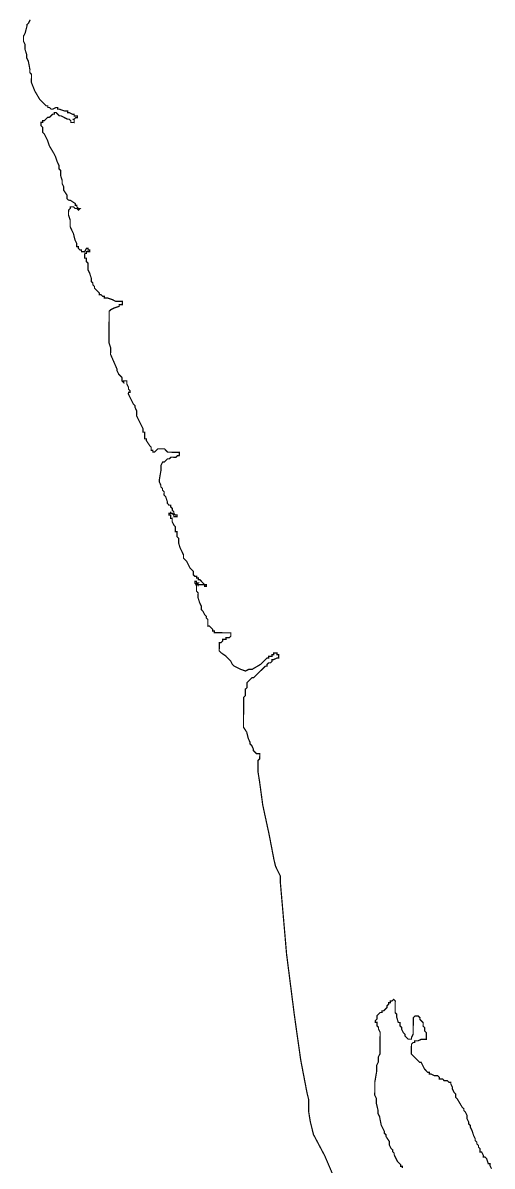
# Model space of a CAD drawing. Header units: metres. Extents: x 290190 to 339802, y 1811045 to 1991312.
# Drawn here: x 314244 to 315396, y 1898377 to 1901179 of the extents above; entities that cross this region are included whole.
import ezdxf

# ---------------------------------------------------------------- set-up
doc = ezdxf.new("R2010")
doc.units = ezdxf.units.M
doc.header["$MEASUREMENT"] = 0
doc.layers.add('HAZARDS LINE', color=1, linetype='Continuous')

msp = doc.modelspace()

# ---------------------------------------------------------------- linework, layer by layer
at = {"layer": 'HAZARDS LINE', "lineweight": 18}
for points in [[(315013.1, 1898336.6, 3.04, 3.04, 0), (314985.2, 1898401.7, 3.04, 3.04, 0), (314957.2, 1898454.5, 3.04, 3.04, 0), (314949.3, 1898487, 3.04, 3.04, 0), (314945.4, 1898511.3, 3.04, 3.04, 0), (314945.6, 1898539.7, 3.04, 3.04, 0), (314941.6, 1898555.9, 3.04, 3.04, 0), (314926, 1898637.1, 3.04, 3.04, 0), (314910.5, 1898746.6, 3.04, 3.04, 0), (314891.3, 1898896.7, 3.04, 3.04, 0), (314887.5, 1898941.3, 3.04, 3.04, 0), (314876.2, 1899071, 3.04, 3.04, 0), (314876.3, 1899087.2, 3.04, 3.04, 0), (314872.3, 1899095.3, 3.04, 3.04, 0), (314868.3, 1899103.5, 3.04, 3.04, 0), (314864.3, 1899111.6, 3.04, 3.04, 0), (314860.4, 1899127.8, 3.04, 3.04, 0), (314848.7, 1899188.7, 3.04, 3.04, 0), (314832.9, 1899261.7, 3.04, 3.04, 0), (314825.2, 1899318.5, 3.04, 3.04, 0), (314821.3, 1899342.9, 3.04, 3.04, 0), (314821.4, 1899355, 3.04, 3.04, 0), (314821.5, 1899371.2, 3.04, 3.04, 0), (314825.6, 1899375.2, 3.04, 3.04, 0), (314825.6, 1899379.3, 3.04, 3.04, 0), (314825.7, 1899383.3, 3.04, 3.04, 0), (314825.7, 1899387.4, 3.04, 3.04, 0), (314821.6, 1899387.4, 3.04, 3.04, 0), (314817.6, 1899387.5, 3.04, 3.04, 0), (314813.6, 1899391.5, 3.04, 3.04, 0), (314809.5, 1899395.6, 3.04, 3.04, 0), (314809.6, 1899399.7, 3.04, 3.04, 0), (314805.6, 1899407.8, 3.04, 3.04, 0), (314801.5, 1899411.9, 3.04, 3.04, 0), (314801.6, 1899415.9, 3.04, 3.04, 0), (314797.6, 1899424.1, 3.04, 3.04, 0), (314793.6, 1899440.3, 3.04, 3.04, 0), (314785.6, 1899452.5, 3.04, 3.04, 0), (314785.7, 1899472.8, 3.04, 3.04, 0), (314785.9, 1899493, 3.04, 3.04, 0), (314785.9, 1899497.1, 3.04, 3.04, 0), (314785.9, 1899501.1, 3.04, 3.04, 0), (314786, 1899505.2, 3.04, 3.04, 0), (314786, 1899513.3, 3.04, 3.04, 0), (314786.1, 1899521.4, 3.04, 3.04, 0), (314786.1, 1899525.4, 3.04, 3.04, 0), (314790.2, 1899529.5, 3.04, 3.04, 0), (314790.2, 1899533.5, 3.04, 3.04, 0), (314790.2, 1899537.6, 3.04, 3.04, 0), (314790.3, 1899541.6, 3.04, 3.04, 0), (314790.3, 1899545.7, 3.04, 3.04, 0), (314794.4, 1899549.7, 3.04, 3.04, 0), (314794.4, 1899553.7, 3.04, 3.04, 0), (314794.4, 1899557.8, 3.04, 3.04, 0), (314794.4, 1899561.9, 3.04, 3.04, 0), (314798.5, 1899565.9, 3.04, 3.04, 0), (314802.6, 1899569.9, 3.04, 3.04, 0), (314806.7, 1899573.9, 3.04, 3.04, 0), (314810.7, 1899573.9, 3.04, 3.04, 0), (314835.2, 1899598, 3.04, 3.04, 0), (314839.3, 1899602.1, 3.04, 3.04, 0), (314843.3, 1899602, 3.04, 3.04, 0), (314843.4, 1899606.1, 3.04, 3.04, 0), (314847.4, 1899610.1, 3.04, 3.04, 0), (314851.5, 1899610.1, 3.04, 3.04, 0), (314855.6, 1899614.1, 3.04, 3.04, 0), (314855.6, 1899618.2, 3.04, 3.04, 0), (314859.6, 1899618.1, 3.04, 3.04, 0), (314867.8, 1899622.1, 3.04, 3.04, 0), (314871.8, 1899622.1, 3.04, 3.04, 0), (314871.9, 1899626.2, 3.04, 3.04, 0), (314871.9, 1899630.2, 3.04, 3.04, 0), (314867.8, 1899630.2, 3.04, 3.04, 0), (314867.9, 1899634.3, 3.04, 3.04, 0), (314863.8, 1899634.3, 3.04, 3.04, 0), (314859.8, 1899634.4, 3.04, 3.04, 0), (314859.7, 1899630.3, 3.04, 3.04, 0), (314855.7, 1899630.3, 3.04, 3.04, 0), (314855.6, 1899626.3, 3.04, 3.04, 0), (314851.6, 1899626.3, 3.04, 3.04, 0), (314847.5, 1899626.3, 3.04, 3.04, 0), (314847.5, 1899622.3, 3.04, 3.04, 0), (314843.5, 1899622.3, 3.04, 3.04, 0), (314827.2, 1899606.2, 3.04, 3.04, 0), (314806.8, 1899594.2, 3.04, 3.04, 0), (314798.7, 1899594.2, 3.04, 3.04, 0), (314790.6, 1899590.2, 3.04, 3.04, 0), (314778.5, 1899594.4, 3.04, 3.04, 0), (314770.4, 1899598.5, 3.04, 3.04, 0), (314762.3, 1899602.6, 3.04, 3.04, 0), (314758.3, 1899606.7, 3.04, 3.04, 0), (314754.3, 1899614.8, 3.04, 3.04, 0), (314742.2, 1899627, 3.04, 3.04, 0), (314730.1, 1899635.2, 3.04, 3.04, 0), (314726.1, 1899639.3, 3.04, 3.04, 0), (314726.1, 1899643.4, 3.04, 3.04, 0), (314726.2, 1899651.5, 3.04, 3.04, 0), (314726.2, 1899655.5, 3.04, 3.04, 0), (314726.2, 1899659.6, 3.04, 3.04, 0), (314730.3, 1899659.5, 3.04, 3.04, 0), (314734.4, 1899663.6, 3.04, 3.04, 0), (314734.4, 1899667.6, 3.04, 3.04, 0), (314738.4, 1899667.6, 3.04, 3.04, 0), (314742.5, 1899667.6, 3.04, 3.04, 0), (314742.5, 1899671.6, 3.04, 3.04, 0), (314746.6, 1899671.6, 3.04, 3.04, 0), (314750.6, 1899671.6, 3.04, 3.04, 0), (314754.7, 1899675.6, 3.04, 3.04, 0), (314754.7, 1899679.6, 3.04, 3.04, 0), (314754.7, 1899683.7, 3.04, 3.04, 0), (314750.7, 1899683.7, 3.04, 3.04, 0), (314742.6, 1899683.8, 3.04, 3.04, 0), (314738.5, 1899683.8, 3.04, 3.04, 0), (314726.4, 1899683.9, 3.04, 3.04, 0), (314718.3, 1899683.9, 3.04, 3.04, 0), (314714.2, 1899684, 3.04, 3.04, 0), (314714.3, 1899688, 3.04, 3.04, 0), (314710.2, 1899688, 3.04, 3.04, 0), (314710.2, 1899692.1, 3.04, 3.04, 0), (314702.2, 1899700.2, 3.04, 3.04, 0), (314698.1, 1899700.3, 3.04, 3.04, 0), (314698.2, 1899704.3, 3.04, 3.04, 0), (314698.2, 1899708.4, 3.04, 3.04, 0), (314698.2, 1899712.4, 3.04, 3.04, 0), (314698.2, 1899716.5, 3.04, 3.04, 0), (314694.2, 1899720.6, 3.04, 3.04, 0), (314694.3, 1899724.6, 3.04, 3.04, 0), (314690.2, 1899728.7, 3.04, 3.04, 0), (314686.2, 1899736.8, 3.04, 3.04, 0), (314682.2, 1899740.9, 3.04, 3.04, 0), (314682.3, 1899749, 3.04, 3.04, 0), (314678.3, 1899757.1, 3.04, 3.04, 0), (314674.3, 1899769.3, 3.04, 3.04, 0), (314674.3, 1899773.4, 3.04, 3.04, 0), (314674.4, 1899781.5, 3.04, 3.04, 0), (314670.4, 1899785.6, 3.04, 3.04, 0), (314670.4, 1899793.7, 3.04, 3.04, 0), (314670.4, 1899797.7, 3.04, 3.04, 0), (314670.5, 1899801.8, 3.04, 3.04, 0), (314666.4, 1899805.8, 3.04, 3.04, 0), (314666.5, 1899809.9, 3.04, 3.04, 0), (314670.5, 1899809.9, 3.04, 3.04, 0), (314670.5, 1899805.8, 3.04, 3.04, 0), (314674.5, 1899805.8, 3.04, 3.04, 0), (314670.5, 1899801.8, 3.04, 3.04, 0), (314674.5, 1899801.7, 3.04, 3.04, 0), (314674.5, 1899797.7, 3.04, 3.04, 0), (314674.5, 1899801.7, 3.04, 3.04, 0), (314678.6, 1899801.7, 3.04, 3.04, 0), (314682.6, 1899801.7, 3.04, 3.04, 0), (314686.7, 1899801.7, 3.04, 3.04, 0), (314690.7, 1899801.6, 3.04, 3.04, 0), (314690.7, 1899797.6, 3.04, 3.04, 0), (314694.7, 1899797.5, 3.04, 3.04, 0), (314694.8, 1899801.6, 3.04, 3.04, 0), (314690.7, 1899801.6, 3.04, 3.04, 0), (314686.7, 1899805.7, 3.04, 3.04, 0), (314682.7, 1899809.8, 3.04, 3.04, 0), (314678.6, 1899813.9, 3.04, 3.04, 0), (314674.6, 1899813.9, 3.04, 3.04, 0), (314674.6, 1899817.9, 3.04, 3.04, 0), (314670.6, 1899818, 3.04, 3.04, 0), (314670.6, 1899822, 3.04, 3.04, 0), (314666.5, 1899822, 3.04, 3.04, 0), (314662.5, 1899826.1, 3.04, 3.04, 0), (314662.5, 1899830.2, 3.04, 3.04, 0), (314662.6, 1899834.2, 3.04, 3.04, 0), (314654.5, 1899842.4, 3.04, 3.04, 0), (314650.5, 1899850.5, 3.04, 3.04, 0), (314646.5, 1899858.7, 3.04, 3.04, 0), (314642.5, 1899862.7, 3.04, 3.04, 0), (314638.5, 1899866.8, 3.04, 3.04, 0), (314638.5, 1899874.9, 3.04, 3.04, 0), (314630.5, 1899891.2, 3.04, 3.04, 0), (314626.6, 1899903.4, 3.04, 3.04, 0), (314626.7, 1899915.5, 3.04, 3.04, 0), (314622.6, 1899919.6, 3.04, 3.04, 0), (314622.7, 1899923.6, 3.04, 3.04, 0), (314622.7, 1899931.8, 3.04, 3.04, 0), (314618.7, 1899931.8, 3.04, 3.04, 0), (314618.7, 1899935.8, 3.04, 3.04, 0), (314618.7, 1899939.9, 3.04, 3.04, 0), (314618.7, 1899943.9, 3.04, 3.04, 0), (314614.7, 1899948, 3.04, 3.04, 0), (314610.7, 1899956.1, 3.04, 3.04, 0), (314610.8, 1899964.2, 3.04, 3.04, 0), (314606.7, 1899964.3, 3.04, 3.04, 0), (314606.8, 1899972.4, 3.04, 3.04, 0), (314602.7, 1899972.4, 3.04, 3.04, 0), (314602.8, 1899976.5, 3.04, 3.04, 0), (314606.8, 1899976.4, 3.04, 3.04, 0), (314606.8, 1899980.5, 3.04, 3.04, 0), (314606.8, 1899976.4, 3.04, 3.04, 0), (314610.9, 1899976.4, 3.04, 3.04, 0), (314614.9, 1899972.3, 3.04, 3.04, 0), (314614.9, 1899968.3, 3.04, 3.04, 0), (314618.9, 1899968.2, 3.04, 3.04, 0), (314623, 1899968.2, 3.04, 3.04, 0), (314623, 1899972.3, 3.04, 3.04, 0), (314618.9, 1899972.3, 3.04, 3.04, 0), (314614.9, 1899976.4, 3.04, 3.04, 0), (314614.9, 1899980.4, 3.04, 3.04, 0), (314610.9, 1899984.5, 3.04, 3.04, 0), (314610.9, 1899988.6, 3.04, 3.04, 0), (314606.9, 1899992.6, 3.04, 3.04, 0), (314606.9, 1899996.7, 3.04, 3.04, 0), (314602.9, 1899996.7, 3.04, 3.04, 0), (314598.9, 1900000.8, 3.04, 3.04, 0), (314598.9, 1900004.9, 3.04, 3.04, 0), (314594.9, 1900017, 3.04, 3.04, 0), (314590.9, 1900021.1, 3.04, 3.04, 0), (314591, 1900029.2, 3.04, 3.04, 0), (314586.9, 1900033.3, 3.04, 3.04, 0), (314587, 1900037.3, 3.04, 3.04, 0), (314582.9, 1900041.4, 3.04, 3.04, 0), (314583, 1900045.5, 3.04, 3.04, 0), (314579, 1900053.6, 3.04, 3.04, 0), (314579, 1900057.7, 3.04, 3.04, 0), (314583.2, 1900081.9, 3.04, 3.04, 0), (314583.2, 1900086, 3.04, 3.04, 0), (314583.3, 1900090.1, 3.04, 3.04, 0), (314583.3, 1900094.1, 3.04, 3.04, 0), (314587.4, 1900102.2, 3.04, 3.04, 0), (314591.5, 1900102.2, 3.04, 3.04, 0), (314595.5, 1900106.2, 3.04, 3.04, 0), (314599.6, 1900110.2, 3.04, 3.04, 0), (314603.7, 1900110.2, 3.04, 3.04, 0), (314607.7, 1900114.2, 3.04, 3.04, 0), (314615.8, 1900114.1, 3.04, 3.04, 0), (314619.9, 1900114.1, 3.04, 3.04, 0), (314624, 1900118.1, 3.04, 3.04, 0), (314628, 1900118.1, 3.04, 3.04, 0), (314628.1, 1900122.2, 3.04, 3.04, 0), (314628.1, 1900126.2, 3.04, 3.04, 0), (314624, 1900126.2, 3.04, 3.04, 0), (314620, 1900126.3, 3.04, 3.04, 0), (314615.9, 1900126.3, 3.04, 3.04, 0), (314607.8, 1900126.4, 3.04, 3.04, 0), (314603.8, 1900126.4, 3.04, 3.04, 0), (314599.7, 1900126.4, 3.04, 3.04, 0), (314591.7, 1900134.6, 3.04, 3.04, 0), (314587.6, 1900134.6, 3.04, 3.04, 0), (314583.6, 1900134.6, 3.04, 3.04, 0), (314579.5, 1900134.6, 3.04, 3.04, 0), (314575.5, 1900134.7, 3.04, 3.04, 0), (314571.4, 1900130.7, 3.04, 3.04, 0), (314567.3, 1900126.6, 3.04, 3.04, 0), (314563.3, 1900126.7, 3.04, 3.04, 0), (314563.3, 1900130.7, 3.04, 3.04, 0), (314559.2, 1900130.7, 3.04, 3.04, 0), (314559.3, 1900138.8, 3.04, 3.04, 0), (314555.3, 1900142.9, 3.04, 3.04, 0), (314547.2, 1900155.1, 3.04, 3.04, 0), (314547.3, 1900159.2, 3.04, 3.04, 0), (314543.2, 1900159.2, 3.04, 3.04, 0), (314543.2, 1900163.3, 3.04, 3.04, 0), (314543.3, 1900171.4, 3.04, 3.04, 0), (314543.3, 1900175.4, 3.04, 3.04, 0), (314539.3, 1900175.4, 3.04, 3.04, 0), (314539.3, 1900179.5, 3.04, 3.04, 0), (314539.3, 1900183.5, 3.04, 3.04, 0), (314535.3, 1900191.7, 3.04, 3.04, 0), (314531.3, 1900199.8, 3.04, 3.04, 0), (314523.3, 1900216.1, 3.04, 3.04, 0), (314523.4, 1900224.2, 3.04, 3.04, 0), (314523.4, 1900228.2, 3.04, 3.04, 0), (314519.4, 1900236.4, 3.04, 3.04, 0), (314519.5, 1900240.4, 3.04, 3.04, 0), (314515.4, 1900244.5, 3.04, 3.04, 0), (314511.4, 1900252.6, 3.04, 3.04, 0), (314507.4, 1900260.7, 3.04, 3.04, 0), (314503.4, 1900268.9, 3.04, 3.04, 0), (314503.5, 1900272.9, 3.04, 3.04, 0), (314507.5, 1900272.9, 3.04, 3.04, 0), (314507.5, 1900277, 3.04, 3.04, 0), (314503.5, 1900281, 3.04, 3.04, 0), (314503.6, 1900285.1, 3.04, 3.04, 0), (314499.6, 1900293.2, 3.04, 3.04, 0), (314499.6, 1900297.3, 3.04, 3.04, 0), (314499.6, 1900301.3, 3.04, 3.04, 0), (314495.6, 1900301.4, 3.04, 3.04, 0), (314491.5, 1900301.4, 3.04, 3.04, 0), (314491.5, 1900297.3, 3.04, 3.04, 0), (314487.5, 1900301.4, 3.04, 3.04, 0), (314487.5, 1900305.5, 3.04, 3.04, 0), (314487.5, 1900309.5, 3.04, 3.04, 0), (314479.5, 1900317.7, 3.04, 3.04, 0), (314475.5, 1900325.8, 3.04, 3.04, 0), (314475.5, 1900329.9, 3.04, 3.04, 0), (314459.5, 1900366.4, 3.04, 3.04, 0), (314459.6, 1900374.5, 3.04, 3.04, 0), (314459.6, 1900382.6, 3.04, 3.04, 0), (314455.7, 1900394.8, 3.04, 3.04, 0), (314455.7, 1900402.9, 3.04, 3.04, 0), (314455.8, 1900411, 3.04, 3.04, 0), (314455.9, 1900427.2, 3.04, 3.04, 0), (314455.9, 1900431.3, 3.04, 3.04, 0), (314455.9, 1900435.3, 3.04, 3.04, 0), (314456, 1900443.4, 3.04, 3.04, 0), (314456.1, 1900451.5, 3.04, 3.04, 0), (314456.1, 1900455.6, 3.04, 3.04, 0), (314456.1, 1900463.7, 3.04, 3.04, 0), (314456.2, 1900467.8, 3.04, 3.04, 0), (314456.2, 1900471.8, 3.04, 3.04, 0), (314460.3, 1900475.8, 3.04, 3.04, 0), (314468.4, 1900479.8, 3.04, 3.04, 0), (314480.6, 1900483.8, 3.04, 3.04, 0), (314480.6, 1900487.8, 3.04, 3.04, 0), (314484.7, 1900487.8, 3.04, 3.04, 0), (314488.7, 1900487.8, 3.04, 3.04, 0), (314488.7, 1900491.8, 3.04, 3.04, 0), (314488.8, 1900495.9, 3.04, 3.04, 0), (314484.7, 1900495.9, 3.04, 3.04, 0), (314472.6, 1900496, 3.04, 3.04, 0), (314464.5, 1900500.1, 3.04, 3.04, 0), (314452.4, 1900504.2, 3.04, 3.04, 0), (314448.3, 1900504.3, 3.04, 3.04, 0), (314444.3, 1900504.3, 3.04, 3.04, 0), (314444.3, 1900508.4, 3.04, 3.04, 0), (314440.2, 1900508.4, 3.04, 3.04, 0), (314436.2, 1900512.5, 3.04, 3.04, 0), (314432.2, 1900512.5, 3.04, 3.04, 0), (314432.2, 1900516.5, 3.04, 3.04, 0), (314428.2, 1900520.6, 3.04, 3.04, 0), (314424.1, 1900524.7, 3.04, 3.04, 0), (314420.1, 1900528.8, 3.04, 3.04, 0), (314420.1, 1900532.8, 3.04, 3.04, 0), (314416.1, 1900536.9, 3.04, 3.04, 0), (314416.1, 1900541, 3.04, 3.04, 0), (314412.1, 1900545, 3.04, 3.04, 0), (314412.2, 1900553.1, 3.04, 3.04, 0), (314408.2, 1900565.3, 3.04, 3.04, 0), (314404.2, 1900573.5, 3.04, 3.04, 0), (314404.3, 1900589.7, 3.04, 3.04, 0), (314400.3, 1900593.7, 3.04, 3.04, 0), (314400.3, 1900597.8, 3.04, 3.04, 0), (314400.3, 1900601.8, 3.04, 3.04, 0), (314396.3, 1900601.9, 3.04, 3.04, 0), (314396.3, 1900605.9, 3.04, 3.04, 0), (314396.3, 1900610, 3.04, 3.04, 0), (314396.4, 1900614, 3.04, 3.04, 0), (314400.4, 1900614, 3.04, 3.04, 0), (314400.5, 1900618.1, 3.04, 3.04, 0), (314404.5, 1900618, 3.04, 3.04, 0), (314408.6, 1900618, 3.04, 3.04, 0), (314408.6, 1900622.1, 3.04, 3.04, 0), (314404.5, 1900622.1, 3.04, 3.04, 0), (314404.6, 1900626.1, 3.04, 3.04, 0), (314400.5, 1900626.2, 3.04, 3.04, 0), (314396.4, 1900618.1, 3.04, 3.04, 0), (314392.4, 1900618.1, 3.04, 3.04, 0), (314388.3, 1900618.1, 3.04, 3.04, 0), (314388.3, 1900622.2, 3.04, 3.04, 0), (314384.3, 1900622.2, 3.04, 3.04, 0), (314380.3, 1900626.3, 3.04, 3.04, 0), (314380.3, 1900630.3, 3.04, 3.04, 0), (314376.2, 1900630.4, 3.04, 3.04, 0), (314376.3, 1900638.5, 3.04, 3.04, 0), (314372.3, 1900646.6, 3.04, 3.04, 0), (314368.3, 1900662.8, 3.04, 3.04, 0), (314364.3, 1900671, 3.04, 3.04, 0), (314360.4, 1900679.1, 3.04, 3.04, 0), (314360.4, 1900687.2, 3.04, 3.04, 0), (314360.5, 1900695.3, 3.04, 3.04, 0), (314356.5, 1900707.5, 3.04, 3.04, 0), (314356.5, 1900711.6, 3.04, 3.04, 0), (314356.5, 1900715.6, 3.04, 3.04, 0), (314356.6, 1900719.7, 3.04, 3.04, 0), (314360.7, 1900723.7, 3.04, 3.04, 0), (314360.7, 1900727.7, 3.04, 3.04, 0), (314364.7, 1900727.7, 3.04, 3.04, 0), (314368.8, 1900727.7, 3.04, 3.04, 0), (314372.8, 1900723.6, 3.04, 3.04, 0), (314376.9, 1900723.6, 3.04, 3.04, 0), (314380.9, 1900719.5, 3.04, 3.04, 0), (314385, 1900723.5, 3.04, 3.04, 0), (314380.9, 1900723.5, 3.04, 3.04, 0), (314376.9, 1900727.6, 3.04, 3.04, 0), (314376.9, 1900731.7, 3.04, 3.04, 0), (314372.9, 1900731.7, 3.04, 3.04, 0), (314372.9, 1900735.8, 3.04, 3.04, 0), (314360.8, 1900743.9, 3.04, 3.04, 0), (314356.7, 1900744, 3.04, 3.04, 0), (314352.7, 1900748, 3.04, 3.04, 0), (314352.7, 1900752.1, 3.04, 3.04, 0), (314352.8, 1900756.2, 3.04, 3.04, 0), (314344.7, 1900768.4, 3.04, 3.04, 0), (314344.8, 1900772.4, 3.04, 3.04, 0), (314344.8, 1900776.5, 3.04, 3.04, 0), (314340.8, 1900784.6, 3.04, 3.04, 0), (314340.8, 1900788.6, 3.04, 3.04, 0), (314340.9, 1900792.7, 3.04, 3.04, 0), (314336.9, 1900804.9, 3.04, 3.04, 0), (314336.9, 1900808.9, 3.04, 3.04, 0), (314336.9, 1900813, 3.04, 3.04, 0), (314337, 1900817, 3.04, 3.04, 0), (314332.9, 1900821.1, 3.04, 3.04, 0), (314333, 1900825.2, 3.04, 3.04, 0), (314333, 1900829.2, 3.04, 3.04, 0), (314329, 1900837.4, 3.04, 3.04, 0), (314325, 1900849.5, 3.04, 3.04, 0), (314321, 1900857.7, 3.04, 3.04, 0), (314309, 1900878, 3.04, 3.04, 0), (314305.1, 1900890.2, 3.04, 3.04, 0), (314301.1, 1900898.3, 3.04, 3.04, 0), (314297.1, 1900906.5, 3.04, 3.04, 0), (314293, 1900910.5, 3.04, 3.04, 0), (314293.1, 1900914.6, 3.04, 3.04, 0), (314293.1, 1900922.7, 3.04, 3.04, 0), (314289.1, 1900926.8, 3.04, 3.04, 0), (314289.1, 1900930.8, 3.04, 3.04, 0), (314289.1, 1900934.9, 3.04, 3.04, 0), (314293.2, 1900934.8, 3.04, 3.04, 0), (314293.2, 1900938.9, 3.04, 3.04, 0), (314297.3, 1900938.9, 3.04, 3.04, 0), (314301.4, 1900942.9, 3.04, 3.04, 0), (314305.4, 1900946.9, 3.04, 3.04, 0), (314309.5, 1900946.9, 3.04, 3.04, 0), (314317.6, 1900954.9, 3.04, 3.04, 0), (314321.7, 1900954.9, 3.04, 3.04, 0), (314321.7, 1900959, 3.04, 3.04, 0), (314325.8, 1900958.9, 3.04, 3.04, 0), (314329.8, 1900954.9, 3.04, 3.04, 0), (314333.8, 1900950.8, 3.04, 3.04, 0), (314337.9, 1900950.8, 3.04, 3.04, 0), (314354, 1900942.5, 3.04, 3.04, 0), (314358.1, 1900942.5, 3.04, 3.04, 0), (314362.1, 1900938.4, 3.04, 3.04, 0), (314362.1, 1900934.4, 3.04, 3.04, 0), (314366.1, 1900934.4, 3.04, 3.04, 0), (314370.2, 1900934.3, 3.04, 3.04, 0), (314370.2, 1900938.4, 3.04, 3.04, 0), (314370.2, 1900942.4, 3.04, 3.04, 0), (314366.2, 1900942.5, 3.04, 3.04, 0), (314370.2, 1900942.4, 3.04, 3.04, 0), (314374.3, 1900946.5, 3.04, 3.04, 0), (314378.4, 1900946.4, 3.04, 3.04, 0), (314378.4, 1900950.5, 3.04, 3.04, 0), (314374.3, 1900950.5, 3.04, 3.04, 0), (314370.3, 1900950.5, 3.04, 3.04, 0), (314370.3, 1900954.6, 3.04, 3.04, 0), (314366.3, 1900954.6, 3.04, 3.04, 0), (314358.2, 1900958.7, 3.04, 3.04, 0), (314354.1, 1900958.7, 3.04, 3.04, 0), (314354.2, 1900962.8, 3.04, 3.04, 0), (314350.1, 1900962.8, 3.04, 3.04, 0), (314346.1, 1900962.9, 3.04, 3.04, 0), (314333.9, 1900967, 3.04, 3.04, 0), (314329.9, 1900967, 3.04, 3.04, 0), (314329.9, 1900971.1, 3.04, 3.04, 0), (314325.9, 1900971.1, 3.04, 3.04, 0), (314317.7, 1900967.1, 3.04, 3.04, 0), (314313.7, 1900967.1, 3.04, 3.04, 0), (314309.6, 1900971.2, 3.04, 3.04, 0), (314305.6, 1900971.2, 3.04, 3.04, 0), (314305.6, 1900975.3, 3.04, 3.04, 0), (314301.6, 1900975.3, 3.04, 3.04, 0), (314293.5, 1900983.5, 3.04, 3.04, 0), (314285.5, 1900991.6, 3.04, 3.04, 0), (314273.5, 1901012, 3.04, 3.04, 0), (314265.5, 1901032.3, 3.04, 3.04, 0), (314265.5, 1901036.3, 3.04, 3.04, 0), (314265.5, 1901040.4, 3.04, 3.04, 0), (314265.6, 1901052.5, 3.04, 3.04, 0), (314261.6, 1901056.6, 3.04, 3.04, 0), (314261.6, 1901060.7, 3.04, 3.04, 0), (314261.7, 1901064.7, 3.04, 3.04, 0), (314257.7, 1901085, 3.04, 3.04, 0), (314253.7, 1901093.1, 3.04, 3.04, 0), (314253.8, 1901097.2, 3.04, 3.04, 0), (314253.8, 1901101.2, 3.04, 3.04, 0), (314249.8, 1901113.4, 3.04, 3.04, 0), (314249.9, 1901121.5, 3.04, 3.04, 0), (314249.9, 1901125.6, 3.04, 3.04, 0), (314245.9, 1901133.7, 3.04, 3.04, 0), (314245.9, 1901137.8, 3.04, 3.04, 0), (314246, 1901141.8, 3.04, 3.04, 0), (314246, 1901145.9, 3.04, 3.04, 0), (314250.1, 1901153.9, 3.04, 3.04, 0), (314254.3, 1901170.1, 3.04, 3.04, 0), (314254.3, 1901174.2, 3.04, 3.04, 0), (314258.4, 1901178.2, 3.04, 3.04, 0), (314262.5, 1901186.3, 3.04, 3.04, 0)], [(315394.1, 1898370.5, 3.04, 3.04, 0), (315390.1, 1898378.7, 3.04, 3.04, 0), (315390.2, 1898382.7, 3.04, 3.04, 0), (315386.1, 1898382.8, 3.04, 3.04, 0), (315382.2, 1898394.9, 3.04, 3.04, 0), (315378.1, 1898399, 3.04, 3.04, 0), (315374.1, 1898399, 3.04, 3.04, 0), (315374.1, 1898403.1, 3.04, 3.04, 0), (315370.1, 1898411.2, 3.04, 3.04, 0), (315366.1, 1898411.3, 3.04, 3.04, 0), (315366.1, 1898415.3, 3.04, 3.04, 0), (315366.1, 1898419.4, 3.04, 3.04, 0), (315362.1, 1898423.4, 3.04, 3.04, 0), (315362.1, 1898427.5, 3.04, 3.04, 0), (315358.1, 1898431.6, 3.04, 3.04, 0), (315358.1, 1898435.6, 3.04, 3.04, 0), (315354.1, 1898439.7, 3.04, 3.04, 0), (315354.1, 1898443.8, 3.04, 3.04, 0), (315350.1, 1898451.9, 3.04, 3.04, 0), (315346.2, 1898464.1, 3.04, 3.04, 0), (315342.2, 1898472.2, 3.04, 3.04, 0), (315342.2, 1898476.2, 3.04, 3.04, 0), (315338.2, 1898480.3, 3.04, 3.04, 0), (315338.2, 1898484.4, 3.04, 3.04, 0), (315334.2, 1898492.5, 3.04, 3.04, 0), (315334.2, 1898500.6, 3.04, 3.04, 0), (315330.3, 1898508.7, 3.04, 3.04, 0), (315326.2, 1898512.8, 3.04, 3.04, 0), (315326.3, 1898516.9, 3.04, 3.04, 0), (315322.2, 1898521, 3.04, 3.04, 0), (315310.2, 1898541.3, 3.04, 3.04, 0), (315306.2, 1898545.4, 3.04, 3.04, 0), (315306.2, 1898553.5, 3.04, 3.04, 0), (315302.2, 1898557.6, 3.04, 3.04, 0), (315298.2, 1898565.7, 3.04, 3.04, 0), (315298.3, 1898569.7, 3.04, 3.04, 0), (315294.3, 1898577.9, 3.04, 3.04, 0), (315294.3, 1898581.9, 3.04, 3.04, 0), (315290.2, 1898582, 3.04, 3.04, 0), (315286.2, 1898586, 3.04, 3.04, 0), (315282.2, 1898586.1, 3.04, 3.04, 0), (315278.1, 1898586.1, 3.04, 3.04, 0), (315274.1, 1898590.2, 3.04, 3.04, 0), (315270, 1898590.2, 3.04, 3.04, 0), (315266, 1898590.2, 3.04, 3.04, 0), (315266, 1898594.3, 3.04, 3.04, 0), (315262, 1898598.4, 3.04, 3.04, 0), (315257.9, 1898598.4, 3.04, 3.04, 0), (315253.9, 1898598.4, 3.04, 3.04, 0), (315245.8, 1898602.5, 3.04, 3.04, 0), (315241.8, 1898602.5, 3.04, 3.04, 0), (315241.8, 1898606.6, 3.04, 3.04, 0), (315237.7, 1898606.6, 3.04, 3.04, 0), (315233.7, 1898610.7, 3.04, 3.04, 0), (315229.7, 1898614.8, 3.04, 3.04, 0), (315225.7, 1898622.9, 3.04, 3.04, 0), (315221.7, 1898631, 3.04, 3.04, 0), (315217.6, 1898631.1, 3.04, 3.04, 0), (315213.6, 1898635.1, 3.04, 3.04, 0), (315209.6, 1898639.2, 3.04, 3.04, 0), (315205.6, 1898643.3, 3.04, 3.04, 0), (315201.5, 1898647.4, 3.04, 3.04, 0), (315197.5, 1898651.5, 3.04, 3.04, 0), (315197.5, 1898655.5, 3.04, 3.04, 0), (315197.6, 1898663.6, 3.04, 3.04, 0), (315197.6, 1898667.7, 3.04, 3.04, 0), (315197.7, 1898671.7, 3.04, 3.04, 0), (315197.7, 1898675.8, 3.04, 3.04, 0), (315201.8, 1898679.8, 3.04, 3.04, 0), (315205.8, 1898679.8, 3.04, 3.04, 0), (315205.8, 1898683.8, 3.04, 3.04, 0), (315209.9, 1898683.8, 3.04, 3.04, 0), (315213.9, 1898683.8, 3.04, 3.04, 0), (315222.1, 1898687.8, 3.04, 3.04, 0), (315226.1, 1898687.7, 3.04, 3.04, 0), (315230.2, 1898687.7, 3.04, 3.04, 0), (315234.2, 1898687.7, 3.04, 3.04, 0), (315234.2, 1898691.7, 3.04, 3.04, 0), (315234.3, 1898695.8, 3.04, 3.04, 0), (315234.3, 1898699.8, 3.04, 3.04, 0), (315234.3, 1898703.9, 3.04, 3.04, 0), (315230.3, 1898708, 3.04, 3.04, 0), (315230.3, 1898712, 3.04, 3.04, 0), (315230.4, 1898716.1, 3.04, 3.04, 0), (315226.3, 1898720.2, 3.04, 3.04, 0), (315226.4, 1898728.3, 3.04, 3.04, 0), (315222.4, 1898732.3, 3.04, 3.04, 0), (315218.3, 1898736.4, 3.04, 3.04, 0), (315218.4, 1898740.5, 3.04, 3.04, 0), (315214.3, 1898744.5, 3.04, 3.04, 0), (315210.3, 1898744.6, 3.04, 3.04, 0), (315206.2, 1898744.6, 3.04, 3.04, 0), (315202.2, 1898740.6, 3.04, 3.04, 0), (315202.1, 1898736.5, 3.04, 3.04, 0), (315202.1, 1898732.5, 3.04, 3.04, 0), (315202.1, 1898728.4, 3.04, 3.04, 0), (315202.1, 1898724.4, 3.04, 3.04, 0), (315202, 1898720.3, 3.04, 3.04, 0), (315202, 1898716.3, 3.04, 3.04, 0), (315201.9, 1898708.2, 3.04, 3.04, 0), (315201.9, 1898704.1, 3.04, 3.04, 0), (315201.9, 1898700.1, 3.04, 3.04, 0), (315197.8, 1898692, 3.04, 3.04, 0), (315197.8, 1898687.9, 3.04, 3.04, 0), (315193.7, 1898688, 3.04, 3.04, 0), (315189.7, 1898688, 3.04, 3.04, 0), (315185.6, 1898692.1, 3.04, 3.04, 0), (315181.6, 1898696.1, 3.04, 3.04, 0), (315181.6, 1898700.2, 3.04, 3.04, 0), (315177.6, 1898704.3, 3.04, 3.04, 0), (315173.6, 1898712.4, 3.04, 3.04, 0), (315173.6, 1898716.5, 3.04, 3.04, 0), (315169.6, 1898720.5, 3.04, 3.04, 0), (315169.7, 1898728.6, 3.04, 3.04, 0), (315165.6, 1898728.7, 3.04, 3.04, 0), (315161.7, 1898740.9, 3.04, 3.04, 0), (315161.7, 1898744.9, 3.04, 3.04, 0), (315161.7, 1898749, 3.04, 3.04, 0), (315157.7, 1898753, 3.04, 3.04, 0), (315157.7, 1898761.1, 3.04, 3.04, 0), (315157.8, 1898769.2, 3.04, 3.04, 0), (315157.8, 1898773.3, 3.04, 3.04, 0), (315157.8, 1898777.3, 3.04, 3.04, 0), (315157.9, 1898781.4, 3.04, 3.04, 0), (315153.9, 1898785.5, 3.04, 3.04, 0), (315149.8, 1898781.5, 3.04, 3.04, 0), (315145.7, 1898781.5, 3.04, 3.04, 0), (315145.7, 1898777.4, 3.04, 3.04, 0), (315141.6, 1898777.5, 3.04, 3.04, 0), (315141.6, 1898773.4, 3.04, 3.04, 0), (315137.5, 1898769.4, 3.04, 3.04, 0), (315137.5, 1898765.3, 3.04, 3.04, 0), (315133.4, 1898761.3, 3.04, 3.04, 0), (315129.4, 1898757.3, 3.04, 3.04, 0), (315125.3, 1898757.3, 3.04, 3.04, 0), (315125.3, 1898753.3, 3.04, 3.04, 0), (315121.2, 1898753.3, 3.04, 3.04, 0), (315117.1, 1898749.3, 3.04, 3.04, 0), (315113.1, 1898745.2, 3.04, 3.04, 0), (315113, 1898741.2, 3.04, 3.04, 0), (315113, 1898737.1, 3.04, 3.04, 0), (315108.9, 1898733.1, 3.04, 3.04, 0), (315108.9, 1898729, 3.04, 3.04, 0), (315113, 1898729, 3.04, 3.04, 0), (315112.9, 1898725, 3.04, 3.04, 0), (315112.9, 1898720.9, 3.04, 3.04, 0), (315116.9, 1898716.8, 3.04, 3.04, 0), (315116.9, 1898712.8, 3.04, 3.04, 0), (315120.9, 1898704.7, 3.04, 3.04, 0), (315120.9, 1898700.6, 3.04, 3.04, 0), (315120.8, 1898692.5, 3.04, 3.04, 0), (315120.7, 1898680.3, 3.04, 3.04, 0), (315120.7, 1898672.2, 3.04, 3.04, 0), (315120.6, 1898664.1, 3.04, 3.04, 0), (315120.6, 1898660.1, 3.04, 3.04, 0), (315120.5, 1898652, 3.04, 3.04, 0), (315116.4, 1898643.9, 3.04, 3.04, 0), (315116.4, 1898639.9, 3.04, 3.04, 0), (315116.4, 1898631.7, 3.04, 3.04, 0), (315112.2, 1898623.7, 3.04, 3.04, 0), (315112.2, 1898619.6, 3.04, 3.04, 0), (315112.2, 1898615.6, 3.04, 3.04, 0), (315112.1, 1898607.5, 3.04, 3.04, 0), (315107.9, 1898583.2, 3.04, 3.04, 0), (315107.9, 1898575.1, 3.04, 3.04, 0), (315107.8, 1898571, 3.04, 3.04, 0), (315107.8, 1898567, 3.04, 3.04, 0), (315107.8, 1898562.9, 3.04, 3.04, 0), (315107.8, 1898558.9, 3.04, 3.04, 0), (315107.7, 1898554.8, 3.04, 3.04, 0), (315107.7, 1898550.8, 3.04, 3.04, 0), (315111.7, 1898542.6, 3.04, 3.04, 0), (315111.6, 1898530.5, 3.04, 3.04, 0), (315115.6, 1898514.2, 3.04, 3.04, 0), (315115.5, 1898510.2, 3.04, 3.04, 0), (315115.5, 1898506.1, 3.04, 3.04, 0), (315119.5, 1898498, 3.04, 3.04, 0), (315123.4, 1898477.7, 3.04, 3.04, 0), (315127.4, 1898469.6, 3.04, 3.04, 0), (315131.4, 1898461.5, 3.04, 3.04, 0), (315131.4, 1898457.4, 3.04, 3.04, 0), (315135.4, 1898453.3, 3.04, 3.04, 0), (315135.4, 1898449.3, 3.04, 3.04, 0), (315143.4, 1898437.1, 3.04, 3.04, 0), (315143.4, 1898433, 3.04, 3.04, 0), (315143.3, 1898429, 3.04, 3.04, 0), (315147.3, 1898420.8, 3.04, 3.04, 0), (315151.4, 1898416.8, 3.04, 3.04, 0), (315151.3, 1898412.7, 3.04, 3.04, 0), (315155.4, 1898408.6, 3.04, 3.04, 0), (315155.3, 1898404.6, 3.04, 3.04, 0), (315159.3, 1898396.4, 3.04, 3.04, 0), (315163.3, 1898388.3, 3.04, 3.04, 0), (315171.4, 1898380.1, 3.04, 3.04, 0), (315171.4, 1898376.1, 3.04, 3.04, 0), (315175.4, 1898376.1, 3.04, 3.04, 0), (315175.4, 1898372, 3.04, 3.04, 0)]]:
    msp.add_lwpolyline(points, format="xyseb", dxfattribs=at)

doc.saveas('drawing.dxf')
